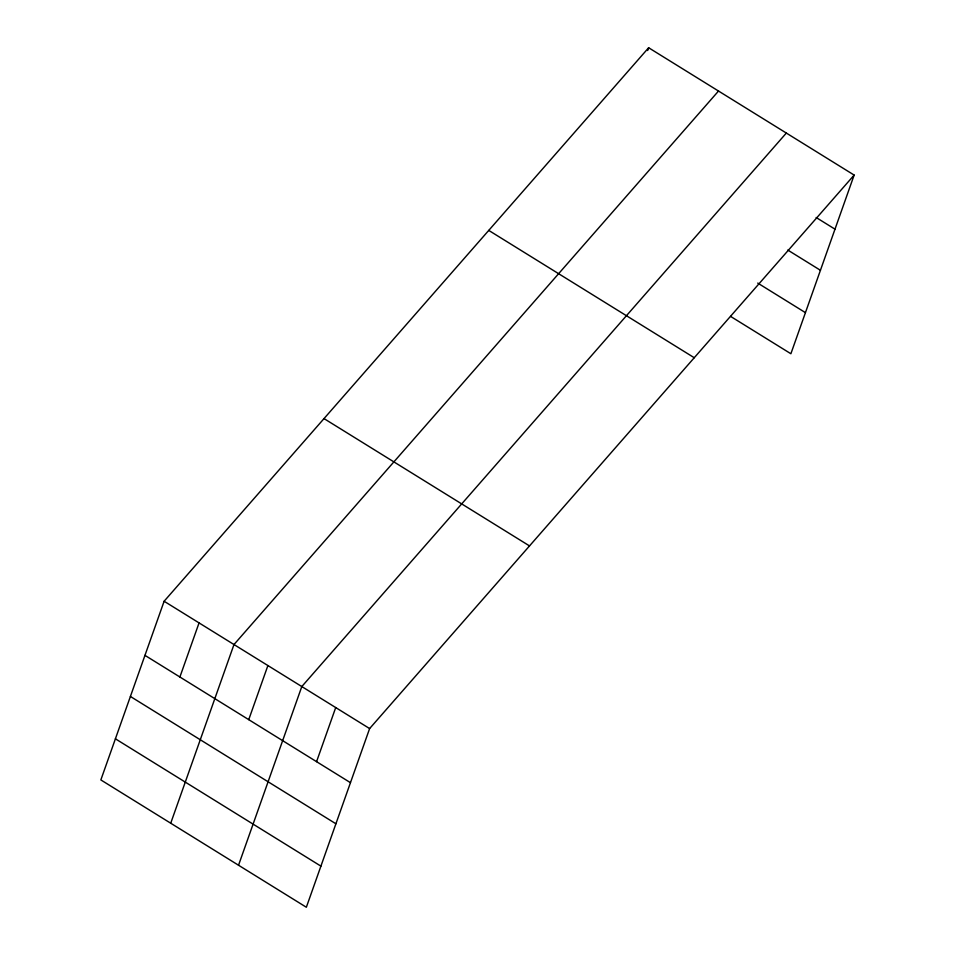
<?xml version="1.0" encoding="UTF-8"?>
<svg xmlns="http://www.w3.org/2000/svg" width="955" height="955" viewBox="0 0 955 955"><rect width="100%" height="100%" fill="white"/><g stroke="black" fill="none" stroke-linecap="round" stroke-linejoin="round"><path stroke-width="1.43" d="M164.117 601.256L100.848 779.925L306.352 907.25L369.621 728.57L854.152 175.075L648.648 47.75L164.117 601.256L369.621 728.57M179.898 677L199.058 622.899M170.718 823.222L233.987 644.541L718.518 91.035M248.742 719.652L267.901 665.551M238.535 865.23L301.804 686.561L786.335 133.055M316.559 761.66L335.718 707.56M647.669 50.52L648.648 47.75M854.152 175.075L790.883 353.744L730.599 316.403M816.155 217.501L834.992 229.176M787.779 250.055L820.441 270.289M757.721 283.074L805.435 312.643M488.757 230.406L694.261 357.731M324.02 418.6L529.512 545.914M144.957 655.357L350.461 782.67M130.405 696.458L335.909 823.783M115.4 738.812L320.904 866.137"/></g></svg>
